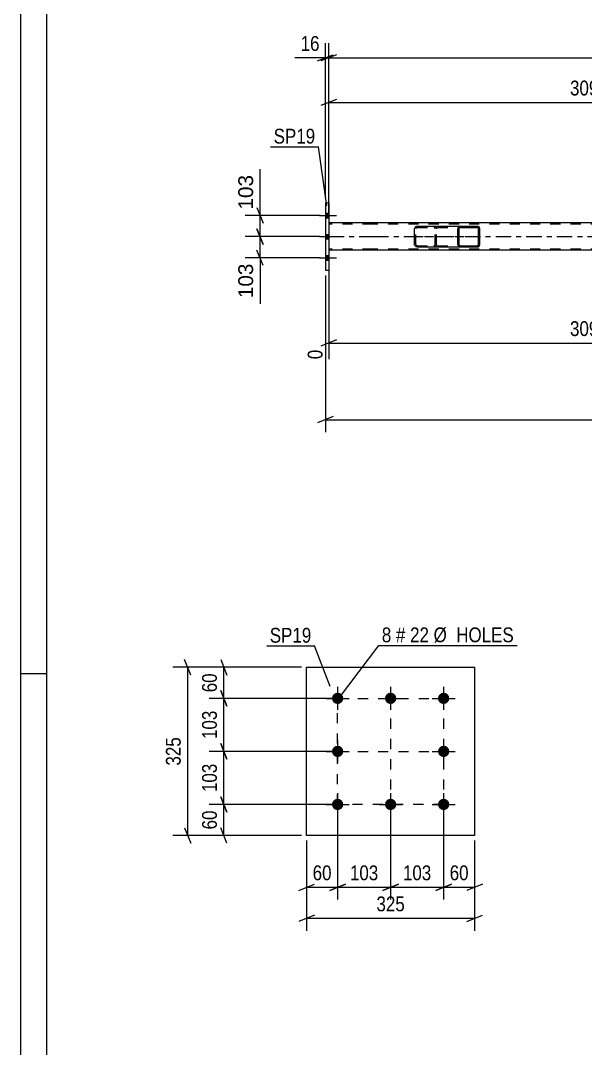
# Model space of a CAD drawing. Header units: millimetres. Extents: x 0 to 1189, y 0 to 841.
# Drawn here: x 0 to 109.2, y 225.6 to 424.2 of the extents above; entities that cross this region are included whole.
import ezdxf

# ---------------------------------------------------------------- set-up
doc = ezdxf.new("R2010")
doc.units = ezdxf.units.MM
doc.linetypes.add('DXK_LINE_DOT2', pattern=[3.9198, 1.9599, -1.9599])
doc.linetypes.add('DXK_LINE_DOT3', pattern=[5.9187, 2.979, -0.9799, 0.9799, -0.9799])
doc.styles.add('Arial', font='ARIAL.TTF', dxfattribs={"height": 0.2})
doc.styles.add('Arial Narrow', font='ARIALN.TTF', dxfattribs={"height": 0.2})

# ---------------------------------------------------------------- blocks, each defined once
blk = doc.blocks.new('Unknown-203723932-1135')
at = {"color": 5, "linetype": 'Continuous'}
for p, q in [((0, 841), (0, 0)), ((5, 836), (5, 5)), ((5, 298), (0, 298))]:
    blk.add_line(p, q, dxfattribs=at)
blk = doc.blocks.new('Bolt-203723932-5647 - 5521')
at = {"linetype": 'Continuous'}
for points in [[(59.59, 386.13), (59.59, 387.01), (58.95, 387.01), (58.95, 386.13)], [(59.59, 386.13), (59.59, 387.01), (58.95, 387.01), (58.95, 386.13)], [(59.59, 386.13), (59.59, 387.01), (58.95, 387.01), (58.95, 386.13)], [(59.59, 382.03), (59.59, 382.91), (58.95, 382.91), (58.95, 382.03)], [(59.59, 382.03), (59.59, 382.91), (58.95, 382.91), (58.95, 382.03)], [(59.59, 377.93), (59.59, 378.81), (58.95, 378.81), (58.95, 377.93)], [(59.59, 377.93), (59.59, 378.81), (58.95, 378.81), (58.95, 377.93)], [(59.59, 377.93), (59.59, 378.81), (58.95, 378.81), (58.95, 377.93)]]:
    blk.add_hatch(color=1, dxfattribs=at).paths.add_polyline_path(points)
at = {"color": 1, "linetype": 'Continuous'}
for p, q in [((57.79, 386.57), (61.11, 386.57)), ((57.79, 386.57), (61.11, 386.57)), ((57.79, 386.57), (61.11, 386.57)), ((58.95, 387.01), (59.59, 387.01)), ((58.95, 387.01), (59.59, 387.01)), ((58.95, 387.01), (59.59, 387.01)), ((58.95, 386.13), (59.59, 386.13)), ((58.95, 386.13), (59.59, 386.13)), ((58.95, 386.13), (59.59, 386.13)), ((57.79, 382.47), (61.11, 382.47)), ((57.79, 382.47), (61.11, 382.47)), ((58.95, 382.91), (59.59, 382.91)), ((58.95, 382.91), (59.59, 382.91)), ((58.95, 382.03), (59.59, 382.03)), ((58.95, 382.03), (59.59, 382.03)), ((57.79, 378.37), (61.11, 378.37)), ((57.79, 378.37), (61.11, 378.37)), ((57.79, 378.37), (61.11, 378.37)), ((58.95, 378.81), (59.59, 378.81)), ((58.95, 378.81), (59.59, 378.81)), ((58.95, 378.81), (59.59, 378.81)), ((58.95, 377.93), (59.59, 377.93)), ((58.95, 377.93), (59.59, 377.93)), ((58.95, 377.93), (59.59, 377.93))]:
    blk.add_line(p, q, dxfattribs=at)
blk = doc.blocks.new('Part-203723932-5653 - 5521')
at = {"color": 2, "linetype": 'Continuous'}
for p, q in [((68.11, 385.11), (59.59, 385.11)), ((735.49, 385.11), (68.21, 385.11)), ((68.11, 379.83), (59.59, 379.83)), ((159.45, 379.83), (68.21, 379.83))]:
    blk.add_line(p, q, dxfattribs=at)
at = {"color": 7, "linetype": 'DXK_LINE_DOT2'}
for p, q in [((59.59, 385.11), (59.59, 379.83)), ((68.11, 384.87), (59.59, 384.87)), ((735.49, 384.87), (68.21, 384.87)), ((68.11, 380.07), (59.59, 380.07)), ((735.49, 380.07), (68.21, 380.07))]:
    blk.add_line(p, q, dxfattribs=at)
at = {"color": 7, "linetype": 'DXK_LINE_DOT3'}
for p, q in [((59.59, 382.47), (68.11, 382.47)), ((68.21, 382.47), (735.49, 382.47))]:
    blk.add_line(p, q, dxfattribs=at)
blk = doc.blocks.new('Part-203723932-5774 - 5521')
at = {"linetype": 'Continuous'}
h = blk.add_hatch(dxfattribs=at)
h.set_pattern_fill('', scale=0.7, style=0, pattern_type=0)
h.set_pattern_definition([(45, (88.7727, 384.1754), (-1.57154, 1.57154), [])])
h.paths.add_polyline_path([(88.81, 383.99), (88.77, 384.18), (88.66, 384.33), (88.5, 384.44), (88.3, 384.47), (85.07, 384.47), (84.87, 384.44), (84.7, 384.33), (84.59, 384.18), (84.55, 383.99), (84.55, 380.95), (84.59, 380.77), (84.7, 380.61), (84.87, 380.51), (85.07, 380.47), (88.3, 380.47), (88.5, 380.51), (88.66, 380.61), (88.77, 380.77), (88.81, 380.95)])
h.paths.add_polyline_path([(88.54, 380.86), (88.48, 380.78), (88.4, 380.73), (88.3, 380.71), (85.07, 380.71), (84.97, 380.73), (84.89, 380.78), (84.83, 380.86), (84.81, 380.95), (84.81, 383.99), (84.83, 384.08), (84.89, 384.16), (84.97, 384.21), (85.07, 384.23), (88.3, 384.23), (88.4, 384.21), (88.48, 384.16), (88.54, 384.08), (88.56, 383.99), (88.56, 380.95)])
at = {"color": 2, "linetype": 'Continuous'}
for p, q in [((76.21, 383.99), (76.24, 384.18)), ((76.21, 380.95), (76.21, 383.99)), ((76.52, 384.44), (76.72, 384.47)), ((76.72, 384.47), (85.07, 384.47)), ((84.59, 384.18), (84.55, 383.99)), ((84.55, 380.95), (84.55, 383.99)), ((84.81, 383.99), (84.83, 384.08)), ((84.81, 380.95), (84.81, 383.99)), ((84.83, 384.08), (84.89, 384.16)), ((85.07, 384.47), (84.87, 384.44)), ((84.89, 384.16), (84.97, 384.21)), ((84.97, 384.21), (85.07, 384.23)), ((85.07, 384.47), (88.3, 384.47)), ((85.07, 384.23), (88.3, 384.23)), ((88.5, 384.44), (88.3, 384.47)), ((88.3, 384.23), (88.4, 384.21)), ((88.4, 384.21), (88.48, 384.16)), ((88.48, 384.16), (88.54, 384.08)), ((88.54, 384.08), (88.56, 383.99)), ((88.56, 380.95), (88.56, 383.99)), ((88.81, 383.99), (88.77, 384.18)), ((88.81, 380.95), (88.81, 383.99)), ((76.24, 380.77), (76.21, 380.95)), ((76.72, 380.47), (76.52, 380.51)), ((76.72, 380.47), (85.07, 380.47)), ((84.55, 380.95), (84.59, 380.77)), ((84.83, 380.86), (84.81, 380.95)), ((84.89, 380.78), (84.83, 380.86)), ((84.87, 380.51), (85.07, 380.47)), ((84.97, 380.73), (84.89, 380.78)), ((85.07, 380.71), (84.97, 380.73)), ((85.07, 380.71), (88.3, 380.71)), ((85.07, 380.47), (88.3, 380.47)), ((88.4, 380.73), (88.3, 380.71)), ((88.3, 380.47), (88.5, 380.51)), ((88.48, 380.78), (88.4, 380.73)), ((88.54, 380.86), (88.48, 380.78)), ((88.56, 380.95), (88.54, 380.86)), ((88.77, 380.77), (88.81, 380.95))]:
    blk.add_line(p, q, dxfattribs=at)
at = {"color": 7, "linetype": 'DXK_LINE_DOT2'}
for p, q in [((76.48, 384.08), (76.46, 383.99)), ((76.46, 380.95), (76.46, 383.99)), ((76.54, 384.16), (76.48, 384.08)), ((76.62, 384.21), (76.54, 384.16)), ((76.72, 384.23), (76.62, 384.21)), ((76.72, 384.23), (88.3, 384.23)), ((79.95, 384.47), (80.15, 384.44)), ((80.05, 384.21), (79.95, 384.23)), ((80.13, 384.16), (80.05, 384.21)), ((80.19, 384.08), (80.13, 384.16)), ((80.21, 383.99), (80.19, 384.08)), ((80.21, 380.95), (80.21, 383.99)), ((80.42, 384.18), (80.46, 383.99)), ((80.46, 380.95), (80.46, 383.99)), ((85.07, 384.47), (88.3, 384.47)), ((76.46, 380.95), (76.48, 380.86)), ((76.48, 380.86), (76.54, 380.78)), ((76.54, 380.78), (76.62, 380.73)), ((76.62, 380.73), (76.72, 380.71)), ((76.72, 380.71), (88.3, 380.71)), ((79.95, 380.71), (80.05, 380.73)), ((80.15, 380.51), (79.95, 380.47)), ((80.05, 380.73), (80.13, 380.78)), ((80.13, 380.78), (80.19, 380.86)), ((80.19, 380.86), (80.21, 380.95)), ((80.46, 380.95), (80.42, 380.77)), ((85.07, 380.47), (88.3, 380.47))]:
    blk.add_line(p, q, dxfattribs=at)
at = {"color": 7, "linetype": 'DXK_LINE_DOT3'}
blk.add_line((74.91, 382.47), (86.68, 382.47), dxfattribs=at)
at = {"color": 2, "linetype": 'Continuous'}
for centre, start, end in [((76.7, 383.97), 110.7583, 155.68), ((85.05, 383.97), 110.7583, 155.68), ((88.32, 383.97), 24.32, 69.2417), ((76.7, 380.97), 204.32, 249.2417), ((85.05, 380.97), 204.32, 249.2417), ((88.32, 380.97), 290.7583, 335.68)]:
    blk.add_arc(centre, 0.496, start, end, dxfattribs=at)
at = {"color": 7, "linetype": 'DXK_LINE_DOT2'}
for centre, start, end in [((79.97, 383.97), 24.32, 69.2417), ((79.97, 380.97), 290.7583, 335.68)]:
    blk.add_arc(centre, 0.496, start, end, dxfattribs=at)
blk = doc.blocks.new('Part-203723932-5796 - 5521')
at = {"color": 2, "linetype": 'Continuous'}
for p, q in [((58.95, 388.97), (59.59, 388.97)), ((58.95, 388.97), (58.95, 375.97)), ((59.59, 388.97), (59.59, 375.97)), ((58.95, 375.97), (59.59, 375.97))]:
    blk.add_line(p, q, dxfattribs=at)
blk = doc.blocks.new('Part-203723932-21390 - 21389')
at = {"color": 2, "linetype": 'Continuous'}
for p, q in [((55.32, 266.74), (55.32, 299.24)), ((55.32, 299.24), (87.82, 299.24)), ((87.82, 299.24), (87.82, 266.74)), ((87.82, 266.74), (55.32, 266.74))]:
    blk.add_line(p, q, dxfattribs=at)
blk = doc.blocks.new('Bolt-203723932-21391 - 21389')
at = {"linetype": 'Continuous'}
for points in [[(61.32, 294.34, -1), (61.32, 292.14, -1)], [(71.57, 294.34, -1), (71.57, 292.14, -1)], [(81.82, 294.34, -1), (81.82, 292.14, -1)], [(61.32, 284.09, -1), (61.32, 281.89, -1)], [(81.82, 284.09, -1), (81.82, 281.89, -1)], [(61.32, 273.84, -1), (61.32, 271.64, -1)], [(71.57, 273.84, -1), (71.57, 271.64, -1)], [(81.82, 273.84, -1), (81.82, 271.64, -1)]]:
    blk.add_hatch(color=1, dxfattribs=at).paths.add_polyline_path(points)
at = {"color": 1, "linetype": 'Continuous'}
for p, q in [((61.32, 295.44), (61.32, 291.04)), ((71.57, 295.44), (71.57, 291.04)), ((81.82, 295.44), (81.82, 291.04)), ((59.12, 293.24), (63.52, 293.24)), ((69.37, 293.24), (73.77, 293.24)), ((79.62, 293.24), (84.02, 293.24)), ((61.32, 285.19), (61.32, 280.79)), ((81.82, 285.19), (81.82, 280.79)), ((59.12, 282.99), (63.52, 282.99)), ((79.62, 282.99), (84.02, 282.99)), ((61.32, 274.94), (61.32, 270.54)), ((71.57, 274.94), (71.57, 270.54)), ((81.82, 274.94), (81.82, 270.54)), ((59.12, 272.74), (63.52, 272.74)), ((69.37, 272.74), (73.77, 272.74)), ((79.62, 272.74), (84.02, 272.74))]:
    blk.add_line(p, q, dxfattribs=at)
blk = doc.blocks.new('Rectangle-203723932-23053 - 21389')
at = {"color": 1, "linetype": 'DXK_LINE_DOT2'}
blk.add_lwpolyline([(61.32, 293.24), (81.82, 293.24), (81.82, 272.74), (61.32, 272.74), (61.32, 293.24)], close=True, dxfattribs=at)
blk = doc.blocks.new('Line-203723932-23063 - 21389')
at = {"color": 1, "linetype": 'DXK_LINE_DOT2'}
blk.add_line((71.57, 293.24), (71.57, 272.74), dxfattribs=at)
blk = doc.blocks.new('Line-203723932-23070 - 21389')
at = {"color": 1, "linetype": 'DXK_LINE_DOT2'}
blk.add_line((61.32, 282.99), (81.82, 282.99), dxfattribs=at)
blk = doc.blocks.new('StraightDimension-203723932-5943 - 5521')
at = {"color": 7, "linetype": 'Continuous'}
for p, q in [((59.59, 386.11), (59.59, 411.25)), ((160.25, 393.73), (160.25, 411.25)), ((61.09, 409), (58.09, 407.8)), ((59.59, 408.4), (160.25, 408.4)), ((158.75, 407.8), (161.75, 409))]:
    blk.add_line(p, q, dxfattribs=at)
at = {"color": 0}
blk.add_wipeout([(114.17, 409.15), (114.17, 413.35), (105.66, 413.35), (105.66, 409.15)], dxfattribs=at)
at = {"color": 3, "style": 'Arial Narrow'}
blk.add_text('3094', height=2.863, dxfattribs=at).set_placement((106.26, 409.75))
blk = doc.blocks.new('StraightDimension-203723932-5971 - 5521')
at = {"color": 7, "linetype": 'Continuous'}
for p, q in [((59.59, 378.83), (59.59, 358.78)), ((160.25, 370.43), (160.25, 353.3)), ((61.09, 362.51), (58.09, 361.31)), ((59.59, 361.91), (160.25, 361.91)), ((158.75, 361.31), (161.75, 362.51))]:
    blk.add_line(p, q, dxfattribs=at)
at = {"color": 0}
blk.add_wipeout([(114.17, 362.66), (114.17, 366.86), (105.66, 366.86), (105.66, 362.66)], dxfattribs=at)
at = {"color": 0, "linetype": 'Continuous'}
for points in [[(58.99, 361.21), (54.79, 361.21), (54.79, 358.18), (58.99, 358.18)], [(159.65, 361.21), (155.45, 361.21), (155.45, 352.7), (159.65, 352.7)]]:
    blk.add_wipeout(points, dxfattribs=at)
at = {"color": 3, "style": 'Arial Narrow'}
blk.add_text('3094', height=2.863, dxfattribs=at).set_placement((106.26, 363.26))
at = {"color": 3, "linetype": 'Continuous', "style": 'Arial Narrow'}
for s, height, p in [('0', 2.86, (58.39, 358.78)), ('3094', 2.863, (159.05, 353.3))]:
    blk.add_text(s, height=height, rotation=90.0002, dxfattribs=at).set_placement(p)
blk = doc.blocks.new('StraightDimension-203723932-6004 - 5521')
at = {"color": 7, "linetype": 'Continuous'}
for p, q in [((59.59, 389.97), (59.59, 419.86)), ((61.09, 417.61), (58.09, 416.41)), ((59.59, 417.01), (735.49, 417.01))]:
    blk.add_line(p, q, dxfattribs=at)
blk = doc.blocks.new('StraightDimension-203723932-6014 - 5521')
at = {"color": 7, "linetype": 'Continuous'}
for p, q in [((58.95, 389.97), (58.95, 419.86)), ((59.59, 389.97), (59.59, 419.86)), ((57.45, 416.41), (60.45, 417.61)), ((61.09, 417.61), (58.09, 416.41)), ((58.95, 417.01), (59.59, 417.01))]:
    blk.add_line(p, q, dxfattribs=at)
at = {"color": 0}
blk.add_wipeout([(58.42, 417.76), (58.42, 421.96), (53.56, 421.96), (53.56, 417.76)], dxfattribs=at)
at = {"color": 7, "linetype": 'Continuous'}
blk.add_line((58.95, 417.01), (53.04, 417.01), dxfattribs=at)
blk.add_line((58.95, 417.01), (53.04, 417.01), dxfattribs=at)
at = {"color": 3, "style": 'Arial Narrow'}
blk.add_text('16', height=2.863, dxfattribs=at).set_placement((54.16, 418.36))
blk = doc.blocks.new('StraightDimension-203723932-6025 - 5521')
at = {"color": 7, "linetype": 'Continuous'}
for p, q in [((58.95, 374.97), (58.95, 344.69)), ((60.45, 347.69), (57.45, 346.49)), ((58.95, 347.09), (735.49, 347.09))]:
    blk.add_line(p, q, dxfattribs=at)
blk = doc.blocks.new('StraightDimension-203723932-6036 - 5521')
at = {"color": 7, "linetype": 'Continuous'}
for p, q in [((45.72, 388.07), (46.92, 385.07)), ((57.95, 386.57), (43.47, 386.57)), ((46.32, 382.47), (46.32, 386.57)), ((46.92, 380.97), (45.72, 383.97)), ((57.95, 382.47), (43.47, 382.47))]:
    blk.add_line(p, q, dxfattribs=at)
at = {"color": 0}
blk.add_wipeout([(45.57, 394.97), (41.37, 394.97), (41.37, 387.1), (45.57, 387.1)], dxfattribs=at)
at = {"color": 7, "linetype": 'Continuous'}
blk.add_line((46.32, 386.57), (46.32, 395.49), dxfattribs=at)
blk.add_line((46.32, 386.57), (46.32, 395.49), dxfattribs=at)
at = {"color": 3, "style": 'Arial'}
blk.add_text('103', height=2.865, rotation=90.0002, dxfattribs=at).set_placement((44.97, 387.7))
blk = doc.blocks.new('StraightDimension-203723932-6044 - 5521')
at = {"color": 7, "linetype": 'Continuous'}
for p, q in [((45.72, 383.97), (46.92, 380.97)), ((57.95, 382.47), (43.47, 382.47)), ((46.32, 378.37), (46.32, 382.47)), ((46.92, 376.87), (45.72, 379.87)), ((57.95, 378.37), (43.47, 378.37))]:
    blk.add_line(p, q, dxfattribs=at)
at = {"color": 0}
blk.add_wipeout([(45.57, 377.85), (41.37, 377.85), (41.37, 369.98), (45.57, 369.98)], dxfattribs=at)
at = {"color": 7, "linetype": 'Continuous'}
blk.add_line((46.32, 378.37), (46.32, 369.45), dxfattribs=at)
blk.add_line((46.32, 378.37), (46.32, 369.45), dxfattribs=at)
at = {"color": 3, "style": 'Arial'}
blk.add_text('103', height=2.865, rotation=90.0002, dxfattribs=at).set_placement((44.97, 370.58))
blk = doc.blocks.new('StraightDimension-203723932-21687 - 21389')
at = {"color": 7, "linetype": 'Continuous'}
for p, q in [((61.32, 271.74), (61.32, 254.34)), ((55.32, 265.74), (55.32, 254.34)), ((53.82, 256.14), (56.82, 257.34)), ((55.32, 256.74), (61.32, 256.74)), ((62.82, 257.34), (59.82, 256.14))]:
    blk.add_line(p, q, dxfattribs=at)
at = {"color": 0}
blk.add_wipeout([(60.75, 257.49), (60.75, 261.69), (55.89, 261.69), (55.89, 257.49)], dxfattribs=at)
at = {"color": 3, "style": 'Arial Narrow'}
blk.add_text('60', height=2.863, dxfattribs=at).set_placement((56.49, 258.09))
blk = doc.blocks.new('StraightDimension-203723932-45798 - 21389')
at = {"color": 7, "linetype": 'Continuous'}
for p, q in [((38.72, 294.74), (39.92, 291.74)), ((60.32, 293.24), (36.47, 293.24)), ((39.32, 282.99), (39.32, 293.24)), ((39.92, 281.49), (38.72, 284.49)), ((60.32, 282.99), (36.47, 282.99))]:
    blk.add_line(p, q, dxfattribs=at)
at = {"color": 0}
blk.add_wipeout([(38.57, 291.46), (34.37, 291.46), (34.37, 284.78), (38.57, 284.78)], dxfattribs=at)
at = {"color": 3, "style": 'Arial Narrow'}
blk.add_text('103', height=2.863, rotation=90.0002, dxfattribs=at).set_placement((37.97, 285.38))
blk = doc.blocks.new('StraightDimension-203723932-21664 - 21389')
at = {"color": 7, "linetype": 'Continuous'}
for p, q in [((38.72, 300.74), (39.92, 297.74)), ((54.32, 299.24), (36.47, 299.24)), ((39.32, 293.24), (39.32, 299.24)), ((39.92, 291.74), (38.72, 294.74)), ((60.32, 293.24), (36.47, 293.24))]:
    blk.add_line(p, q, dxfattribs=at)
at = {"color": 0}
blk.add_wipeout([(38.57, 298.67), (34.37, 298.67), (34.37, 293.81), (38.57, 293.81)], dxfattribs=at)
at = {"color": 3, "style": 'Arial Narrow'}
blk.add_text('60', height=2.863, rotation=90.0002, dxfattribs=at).set_placement((37.97, 294.41))
blk = doc.blocks.new('StraightDimension-203723932-21667 - 21389')
at = {"color": 7, "linetype": 'Continuous'}
for p, q in [((38.72, 274.24), (39.92, 271.24)), ((60.32, 272.74), (36.47, 272.74)), ((39.32, 266.74), (39.32, 272.74)), ((39.92, 265.24), (38.72, 268.24)), ((54.32, 266.74), (36.47, 266.74))]:
    blk.add_line(p, q, dxfattribs=at)
at = {"color": 0}
blk.add_wipeout([(38.57, 272.17), (34.37, 272.17), (34.37, 267.31), (38.57, 267.31)], dxfattribs=at)
at = {"color": 3, "style": 'Arial Narrow'}
blk.add_text('60', height=2.863, rotation=90.0002, dxfattribs=at).set_placement((37.97, 267.91))
blk = doc.blocks.new('StraightDimension-203723932-21680 - 21389')
at = {"color": 7, "linetype": 'Continuous'}
for p, q in [((32.92, 297.74), (31.72, 300.74)), ((54.32, 299.24), (29.47, 299.24)), ((32.32, 266.74), (32.32, 299.24)), ((31.72, 268.24), (32.92, 265.24)), ((54.32, 266.74), (29.47, 266.74))]:
    blk.add_line(p, q, dxfattribs=at)
at = {"color": 0}
blk.add_wipeout([(31.57, 286.33), (27.37, 286.33), (27.37, 279.65), (31.57, 279.65)], dxfattribs=at)
at = {"color": 3, "style": 'Arial Narrow'}
blk.add_text('325', height=2.863, rotation=90.0002, dxfattribs=at).set_placement((30.97, 280.25))
blk = doc.blocks.new('StraightDimension-203723932-21684 - 21389')
at = {"color": 7, "linetype": 'Continuous'}
for p, q in [((81.82, 271.74), (81.82, 254.34)), ((87.82, 265.74), (87.82, 254.34)), ((80.32, 256.14), (83.32, 257.34)), ((81.82, 256.74), (87.82, 256.74)), ((89.32, 257.34), (86.32, 256.14))]:
    blk.add_line(p, q, dxfattribs=at)
at = {"color": 0}
blk.add_wipeout([(87.25, 257.49), (87.25, 261.69), (82.39, 261.69), (82.39, 257.49)], dxfattribs=at)
at = {"color": 3, "style": 'Arial Narrow'}
blk.add_text('60', height=2.863, dxfattribs=at).set_placement((82.99, 258.09))
blk = doc.blocks.new('StraightDimension-203723932-21700 - 21389')
at = {"color": 7, "linetype": 'Continuous'}
for p, q in [((55.32, 265.74), (55.32, 248.34)), ((87.82, 265.74), (87.82, 248.34)), ((56.82, 251.34), (53.82, 250.14)), ((55.32, 250.74), (87.82, 250.74)), ((86.32, 250.14), (89.32, 251.34))]:
    blk.add_line(p, q, dxfattribs=at)
at = {"color": 0}
blk.add_wipeout([(74.91, 251.49), (74.91, 255.69), (68.23, 255.69), (68.23, 251.49)], dxfattribs=at)
at = {"color": 3, "style": 'Arial Narrow'}
blk.add_text('325', height=2.863, dxfattribs=at).set_placement((68.83, 252.09))
blk = doc.blocks.new('StraightDimension-203723932-45796 - 21389')
at = {"color": 7, "linetype": 'Continuous'}
for p, q in [((38.72, 284.49), (39.92, 281.49)), ((60.32, 282.99), (36.47, 282.99)), ((39.32, 272.74), (39.32, 282.99)), ((39.92, 271.24), (38.72, 274.24)), ((60.32, 272.74), (36.47, 272.74))]:
    blk.add_line(p, q, dxfattribs=at)
at = {"color": 0}
blk.add_wipeout([(38.57, 281.21), (34.37, 281.21), (34.37, 274.53), (38.57, 274.53)], dxfattribs=at)
at = {"color": 3, "style": 'Arial Narrow'}
blk.add_text('103', height=2.863, rotation=90.0002, dxfattribs=at).set_placement((37.97, 275.13))
blk = doc.blocks.new('StraightDimension-203723932-45818 - 21389')
at = {"color": 7, "linetype": 'Continuous'}
for p, q in [((61.32, 271.74), (61.32, 254.34)), ((71.57, 271.74), (71.57, 254.34)), ((59.82, 256.14), (62.82, 257.34)), ((61.32, 256.74), (71.57, 256.74)), ((73.07, 257.34), (70.07, 256.14))]:
    blk.add_line(p, q, dxfattribs=at)
at = {"color": 0}
blk.add_wipeout([(69.79, 257.49), (69.79, 261.69), (63.1, 261.69), (63.1, 257.49)], dxfattribs=at)
at = {"color": 3, "style": 'Arial Narrow'}
blk.add_text('103', height=2.863, dxfattribs=at).set_placement((63.7, 258.09))
blk = doc.blocks.new('StraightDimension-203723932-45820 - 21389')
at = {"color": 7, "linetype": 'Continuous'}
for p, q in [((71.57, 271.74), (71.57, 254.34)), ((81.82, 271.74), (81.82, 254.34)), ((70.07, 256.14), (73.07, 257.34)), ((71.57, 256.74), (81.82, 256.74)), ((83.32, 257.34), (80.32, 256.14))]:
    blk.add_line(p, q, dxfattribs=at)
at = {"color": 0}
blk.add_wipeout([(80.04, 257.49), (80.04, 261.69), (73.35, 261.69), (73.35, 257.49)], dxfattribs=at)
at = {"color": 3, "style": 'Arial Narrow'}
blk.add_text('103', height=2.863, dxfattribs=at).set_placement((73.95, 258.09))
blk = doc.blocks.new('Mark-203723932-5792 - 5521')
at = {"color": 0}
blk.add_wipeout([(56.99, 400.45), (56.99, 403.45), (48.95, 403.45), (48.95, 400.45)], dxfattribs=at)
blk.add_wipeout([(56.99, 400.45), (56.99, 403.45), (48.95, 403.45), (48.95, 400.45)], dxfattribs=at)
at = {"color": 30, "linetype": 'Continuous'}
for p in [(48.35, 399.85), (59.22, 388.41)]:
    blk.add_line(p, (57.59, 399.85), dxfattribs=at)
at = {"color": 3, "style": 'Arial Narrow'}
blk.add_text('SP19', height=2.863, dxfattribs=at).set_placement((48.95, 400.45))
blk = doc.blocks.new('Mark-203723932-21871 - 21389')
at = {"color": 0}
blk.add_wipeout([(56.24, 304), (56.24, 307), (48.2, 307), (48.2, 304)], dxfattribs=at)
blk.add_wipeout([(56.24, 304), (56.24, 307), (48.2, 307), (48.2, 304)], dxfattribs=at)
at = {"color": 30, "linetype": 'Continuous'}
for p in [(47.6, 303.4), (59.86, 295.51)]:
    blk.add_line(p, (56.84, 303.4), dxfattribs=at)
at = {"color": 3, "style": 'Arial Narrow'}
blk.add_text('SP19', height=2.863, dxfattribs=at).set_placement((48.2, 304))
blk = doc.blocks.new('Mark-203723932-21874 - 21389')
at = {"color": 0}
blk.add_wipeout([(71.7, 304.08), (71.7, 307.08), (69.87, 307.08), (69.87, 304.08)], dxfattribs=at)
blk.add_wipeout([(71.7, 304.08), (71.7, 307.08), (69.87, 307.08), (69.87, 304.08)], dxfattribs=at)
at = {"color": 7, "linetype": 'Continuous'}
blk.add_line((61.49, 293.15), (69.27, 303.48), dxfattribs=at)
at = {"color": 3, "style": 'Arial Narrow'}
blk.add_text('8', height=2.86, dxfattribs=at).set_placement((69.87, 304.08))
at = {"color": 0}
blk.add_wipeout([(74.43, 304.08), (74.43, 307.08), (72.6, 307.08), (72.6, 304.08)], dxfattribs=at)
blk.add_wipeout([(74.43, 304.08), (74.43, 307.08), (72.6, 307.08), (72.6, 304.08)], dxfattribs=at)
blk.add_wipeout([(78.98, 304.08), (78.98, 307.08), (75.33, 307.08), (75.33, 304.08)], dxfattribs=at)
blk.add_wipeout([(78.98, 304.08), (78.98, 307.08), (75.33, 307.08), (75.33, 304.08)], dxfattribs=at)
at = {"color": 3, "style": 'Arial Narrow'}
for s, height, p in [('#', 2.86, (72.6, 304.08)), ('22', 2.863, (75.33, 304.08))]:
    blk.add_text(s, height=height, dxfattribs=at).set_placement(p)
at = {"color": 0}
blk.add_wipeout([(95.41, 304.08), (95.41, 307.08), (79.88, 307.08), (79.88, 304.08)], dxfattribs=at)
blk.add_wipeout([(95.41, 304.08), (95.41, 307.08), (79.88, 307.08), (79.88, 304.08)], dxfattribs=at)
at = {"color": 7, "linetype": 'Continuous'}
blk.add_line((69.27, 303.48), (96.01, 303.48), dxfattribs=at)
at = {"color": 3, "style": 'Arial Narrow'}
blk.add_text('Ø  HOLES', height=2.863, dxfattribs=at).set_placement((79.88, 304.08))

msp = doc.modelspace()

# ---------------------------------------------------------------- block references
for name in ['Unknown-203723932-1135', 'Part-203723932-5796 - 5521', 'Bolt-203723932-5647 - 5521', 'Part-203723932-5653 - 5521', 'Part-203723932-5774 - 5521', 'Part-203723932-21390 - 21389', 'Bolt-203723932-21391 - 21389', 'Rectangle-203723932-23053 - 21389', 'Line-203723932-23063 - 21389', 'Line-203723932-23070 - 21389']:
    msp.add_blockref(name, (0, 0))

# ---------------------------------------------------------------- next in the draw order: block references
for name in ['StraightDimension-203723932-5943 - 5521', 'StraightDimension-203723932-5971 - 5521', 'Mark-203723932-21874 - 21389', 'StraightDimension-203723932-45798 - 21389', 'StraightDimension-203723932-21687 - 21389', 'StraightDimension-203723932-21684 - 21389']:
    msp.add_blockref(name, (0, 0))

# ---------------------------------------------------------------- next in the draw order: block references
for name in ['StraightDimension-203723932-6004 - 5521', 'StraightDimension-203723932-6025 - 5521', 'StraightDimension-203723932-21664 - 21389', 'StraightDimension-203723932-21667 - 21389']:
    msp.add_blockref(name, (0, 0))

# ---------------------------------------------------------------- next in the draw order: block references
for name in ['StraightDimension-203723932-6014 - 5521', 'StraightDimension-203723932-21680 - 21389']:
    msp.add_blockref(name, (0, 0))

# ---------------------------------------------------------------- next in the draw order: block references
for name in ['StraightDimension-203723932-6036 - 5521', 'Mark-203723932-21871 - 21389', 'StraightDimension-203723932-45796 - 21389', 'StraightDimension-203723932-21700 - 21389']:
    msp.add_blockref(name, (0, 0))

# ---------------------------------------------------------------- next in the draw order: block references
for name in ['Mark-203723932-5792 - 5521', 'StraightDimension-203723932-6044 - 5521', 'StraightDimension-203723932-45818 - 21389']:
    msp.add_blockref(name, (0, 0))

# ---------------------------------------------------------------- next in the draw order: block references
msp.add_blockref('StraightDimension-203723932-45820 - 21389', (0, 0))

doc.saveas('drawing.dxf')
